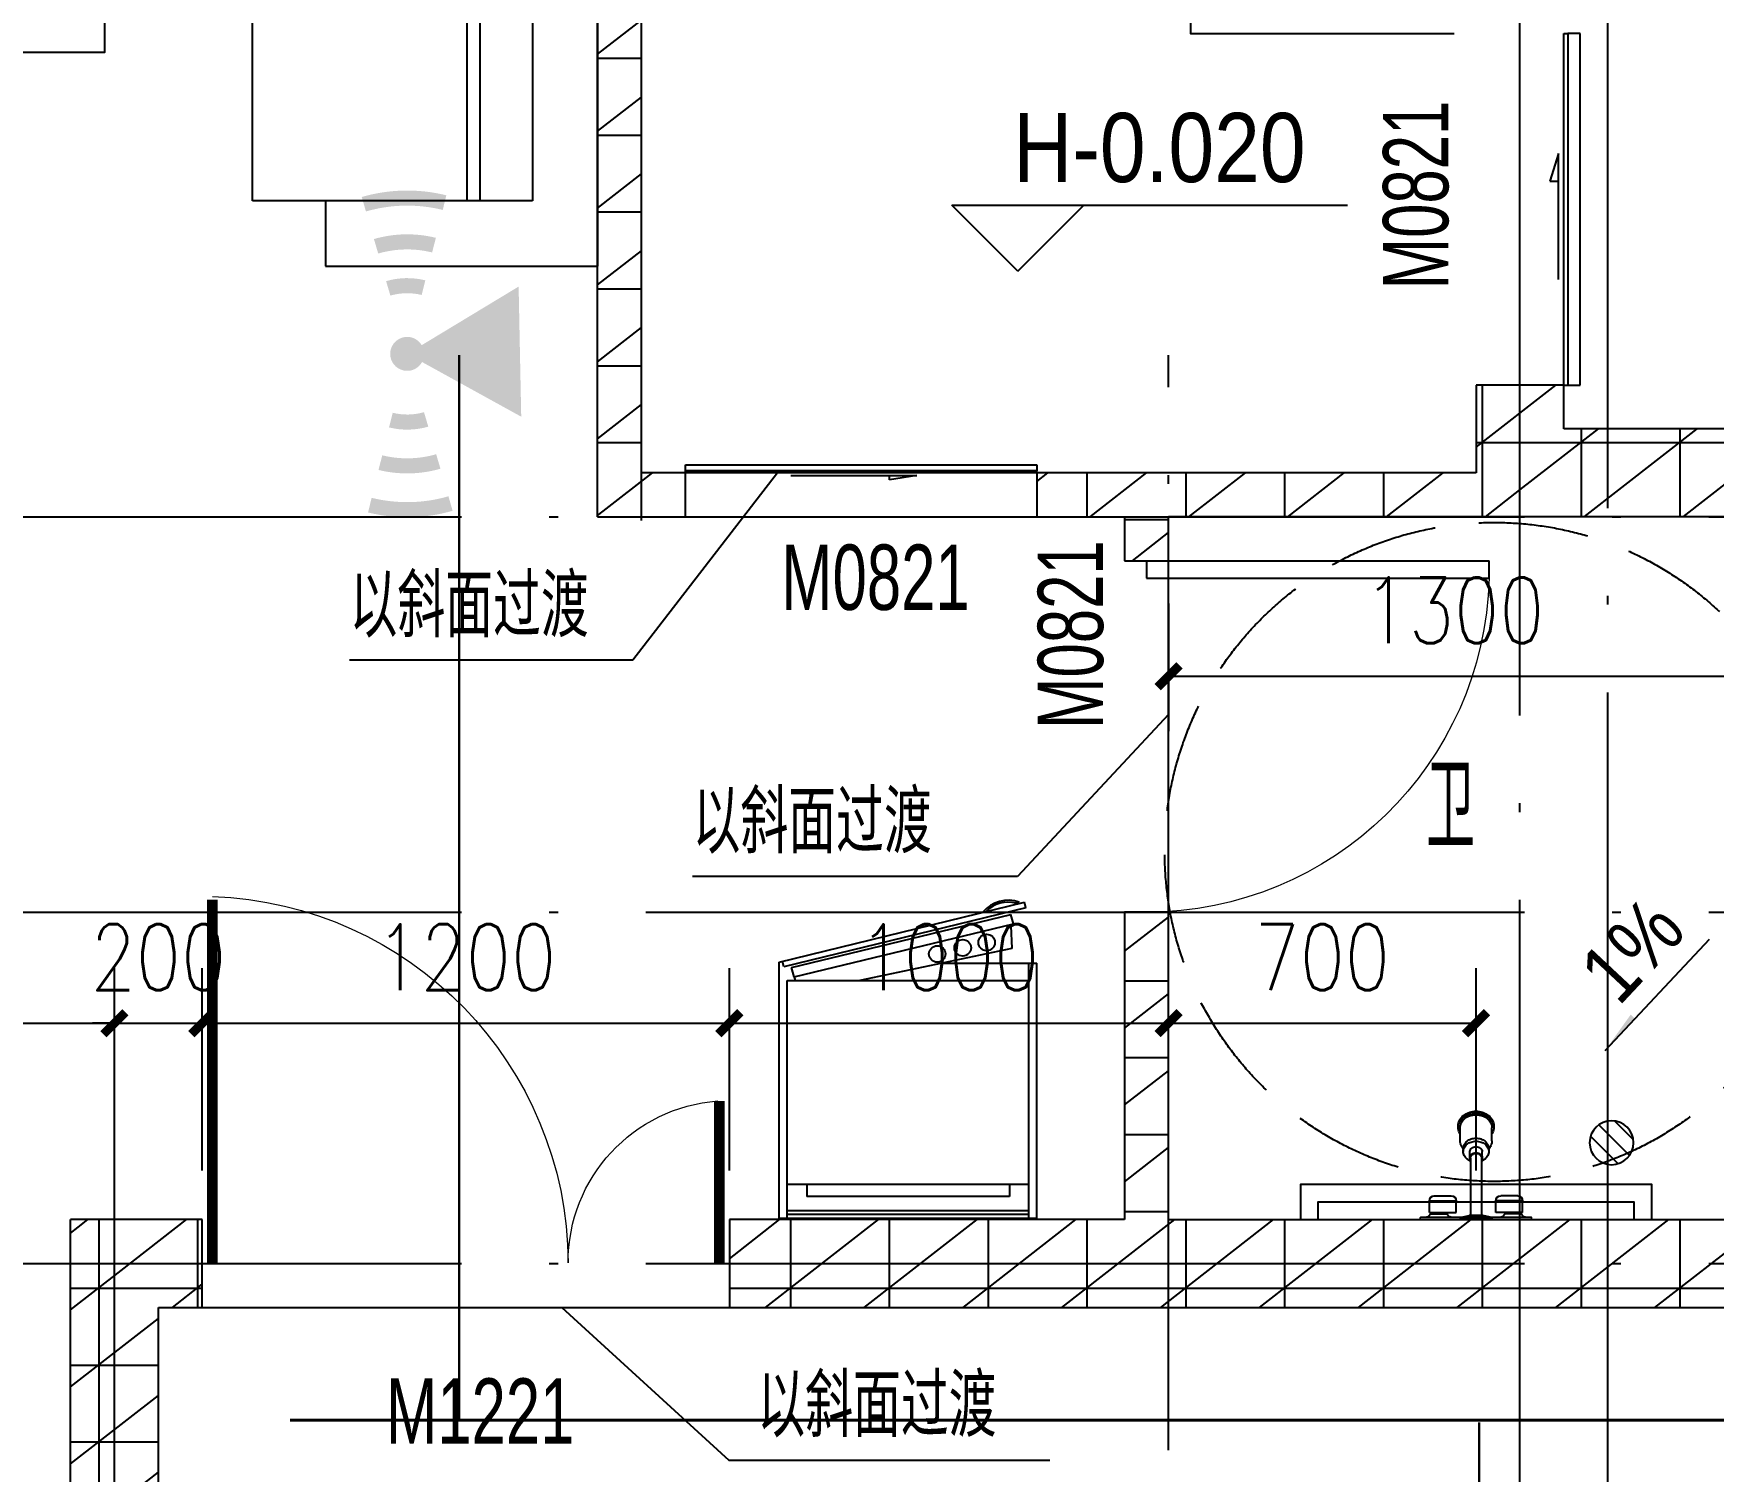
# Model space of a CAD drawing. Extents: x 718358 to 1668613, y -348838 to -159582.
# Drawn here: x 774051 to 777876, y -327667 to -324394 of the extents above; entities that cross this region are included whole.
import ezdxf

# ---------------------------------------------------------------- set-up
doc = ezdxf.new("R2010")
doc.units = 0
doc.header["$LTSCALE"] = 1000
doc.linetypes.add('DASH', pattern=[0.35, 0.25, -0.1])
doc.linetypes.add('DOTE', pattern=[2.42, 2, -0.2, 0.02, -0.2])
for name, color, linetype in [('AP', 7, 'Continuous'), ('变更', 6, 'Continuous'), ('家电', 232, 'Continuous'), ('建-厨卫用具', 66, 'Continuous'), ('建-墙体', 2, 'Continuous'), ('建-家具', 251, 'Continuous'), ('建-尺寸', 73, 'Continuous'), ('建-影线', 8, 'Continuous'), ('建-房间名', 7, 'Continuous'), ('建-标高', 3, 'Continuous'), ('建-空调及空调洞', 70, 'Continuous'), ('建-符号', 3, 'Continuous'), ('建-轴网', 14, 'DOTE'), ('建-门窗', 4, 'Continuous'), ('建-门窗-编号', 7, 'Continuous')]:
    doc.layers.add(name, color=color, linetype=linetype)
doc.styles.add('_TCH_DIM', font='gt单线西文.shx', dxfattribs={"width": 0.8, "bigfont": 'gt单线中文.shx'})
doc.styles.add('_TCH_WINDOW', font='gt单线西文.shx', dxfattribs={"height": 3.5, "bigfont": 'gt单线中文.shx'})
doc.styles.add('DIM_FONT', font='SIMPLEX.shx', dxfattribs={"width": 0.8, "bigfont": 'GBCBIG.shx'})
doc.dimstyles.new('DIMN50', dxfattribs={"dimscale": 0.5, "dimtxt": 300, "dimasz": 100, "dimexe": 250, "dimexo": 300, "dimgap": 150, "dimtad": 1, "dimdec": 0, "dimzin": 0, "dimdsep": 46, "dimtxsty": 'DIM_FONT', "dimblk": 'ARCHTICK', "dimcen": 0.09, "dimdle": 1, "dimclrt": 7, "dimazin": 2, "dimtfac": 1, "dimtdec": 0, "dimtix": 1, "dimtmove": 2, "dimatfit": 3, "dimldrblk": 'ARCHTICK', "dimfxl": 1, "dimtolj": 1, "dimtzin": 0, "dimarcsym": 0})
pattern_1 = [(0, (0, 0), (0, 175), []), (37.875, (200, 0), (-84.807639, 109.038328), []), (90, (200, 0), (-225, 1e-14), [])]

# ---------------------------------------------------------------- blocks, each defined once
blk = doc.blocks.new('A$C0934417F')
at = {"layer": '建-家具'}
for p, q in [((150, -621.1), (150, 0)), ((2117.7, -619.3), (2117.7, 0)), ((298.4, -148.4), (1969.3, -148.4)), ((298.4, -148.4), (298.4, -785.5)), ((1969.3, -148.4), (1969.3, -785.5)), ((1969.3, -267.3), (298.4, -267.3)), ((845.3, -267.3), (845.3, -785.5)), ((1405.5, -785.5), (1405.5, -267.3)), ((1969.3, -297), (298.4, -297)), ((298.4, -621.1), (150, -621.1)), ((1969.3, -619.3), (2117.7, -619.3)), ((1969.3, -785.5), (298.4, -785.5))]:
    blk.add_line(p, q, dxfattribs=at)
blk.add_lwpolyline([(150, 0), (2117.7, 0)], dxfattribs=at)
blk.add_lwpolyline([(636.8, -1121.7), (636.8, -1821.7), (1630.9, -1821.7), (1630.9, -1121.7)], close=True, dxfattribs=at)
for radius in [152.9, 72.6]:
    blk.add_circle((1125.9, -1471.7), radius, dxfattribs=at)
blk = doc.blocks.new('bx')
at = {"layer": '建-厨卫用具', "ltscale": 0.6}
for p, q in [((-293.3, 0), (-293.3, -581.3)), ((-293.3, 0), (293.3, 0)), ((293.3, 0), (293.3, -583.8)), ((275, -541.6), (-275.4, -541.6)), ((-268.6, -707.1), (282.5, -572.8)), ((282.5, -572.8), (286, -585.8)), ((293.3, -583.8), (-265.1, -720)), ((-268.6, -707.1), (-265.1, -720))]:
    blk.add_line(p, q, dxfattribs=at)
at = {"layer": '建-厨卫用具', "color": 8, "ltscale": 0.6}
for p, q in [((-275.4, 0), (-275.4, -581.3)), ((275, 0), (275, -541.6)), ((-275.4, -8.9), (275, -8.9)), ((-275.4, -17.9), (275, -17.9)), ((-231.1, -50.5), (230.3, -50.5)), ((-231.1, -77.6), (-231.1, -50.5)), ((230.3, -77.6), (230.3, -50.5)), ((-275.4, -77.6), (275, -77.6)), ((259.3, -550.3), (-239.9, -670.6)), ((-236.5, -615.1), (109.9, -541.6)), ((265.1, -571.9), (-234.1, -692.2)), ((259.3, -550.3), (265.1, -571.9)), ((-77.4, -581.3), (-293.3, -581.3)), ((-233.8, -666.2), (-236.5, -615.1)), ((-239.9, -670.6), (-234.1, -692.2))]:
    blk.add_line(p, q, dxfattribs=at)
at = {"layer": '建-厨卫用具', "color": 147, "ltscale": 0.6}
for p, q in [((259.3, -550.3), (257, -541.6)), ((-253.3, -720), (-245.3, -717.9))]:
    blk.add_line(p, q, dxfattribs=at)
at = {"layer": '建-厨卫用具', "color": 8, "ltscale": 0.6}
for centre in [(-179.1, -628.5), (-124.7, -616.4), (-66.6, -602.3)]:
    blk.add_circle(centre, 18.8, dxfattribs=at)
at = {"layer": '建-厨卫用具', "ltscale": 0.6}
blk.add_arc((-227.7, -650), 74.6, 249.8756, 320.1244, dxfattribs=at)
at = {"layer": '建-厨卫用具', "color": 8, "ltscale": 0.6}
blk.add_arc((-227.7, -650), 70.1, 255.4644, 314.5356, dxfattribs=at)
blk = doc.blocks.new('wash04')
at = {"layer": '建-厨卫用具'}
for p, q in [((-5.5, 113.5), (-5.5, 28.3)), ((0, 115.5), (-4.6, 114.6)), ((0, 115.5), (0, 33)), ((-49.2, 86.4), (-49.2, 51.2)), ((-15.1, 96.2), (-39.3, 96.2)), ((-15.1, 96.2), (-15.1, 41.3)), ((-12.1, 93.5), (-15.1, 93.5)), ((-11.7, 94.4), (-7.5, 97.9)), ((-194.5, 36.9), (-190.5, 36.9)), ((-15.1, 41.3), (-39.3, 41.3)), ((-12.1, 60.5), (-15.1, 60.5)), ((-11.7, 59.6), (-7.5, 56.1)), ((-163, 33), (-190, 33)), ((-146.8, 26.4), (-140.8, 26.4)), ((-128.1, 12.7), (-140.8, 12.7)), ((-128.1, 11.3), (-8.8, 11.3)), ((-4.4, 33), (-8.8, 14.3)), ((-8.8, -14.3), (-8.8, 14.3)), ((-4.4, 33), (0, 33)), ((-4.4, -33), (-4.4, 33)), ((0, -33), (0, 33)), ((-163, -33), (-190, -33)), ((-146.8, -26.4), (-140.8, -26.4)), ((-128.1, -12.6), (-140.8, -12.6)), ((-128.1, -11.3), (-8.8, -11.3)), ((-4.4, -33), (-8.8, -14.3)), ((-5.5, -28.3), (-5.5, -113.5)), ((-4.4, -33), (0, -33)), ((0, -33), (0, -115.5)), ((-194.5, -36.8), (-190.5, -36.8)), ((-49.2, -86.3), (-49.2, -51.1)), ((-15.1, -41.2), (-39.3, -41.2)), ((-15.1, -96.2), (-15.1, -41.2)), ((-12.1, -60.5), (-15.1, -60.5)), ((-11.7, -59.6), (-7.5, -56.1)), ((-15.1, -96.2), (-39.3, -96.2)), ((-12.1, -93.5), (-15.1, -93.5)), ((-11.7, -94.4), (-7.5, -97.9)), ((0, -115.5), (-4.6, -114.5))]:
    blk.add_line(p, q, dxfattribs=at)
at = {"layer": '建-厨卫用具', "color": 8}
for p, q in [((-39.3, 96.2), (-39.3, 41.3)), ((-38.8, 96.2), (-38.8, 41.3)), ((-37.7, 96.2), (-37.7, 41.3)), ((-12.1, 93.5), (-12.1, 60.5)), ((-39.3, -96.2), (-39.3, -41.2)), ((-38.8, -96.2), (-38.8, -41.2)), ((-37.7, -96.2), (-37.7, -41.2)), ((-12.1, -93.5), (-12.1, -60.5))]:
    blk.add_line(p, q, dxfattribs=at)
at = {"layer": '建-厨卫用具'}
for centre, radius, start, end in [((-4.4, 113.5), 1.1, 101.3099, 180), ((-39.3, 86.4), 9.9, 90, 180), ((-11, 93.5), 1.1, 129.8056, 180), ((-11, 102.1), 5.5, 309.8056, 0), ((-194.5, 13.3), 23.5, 90, 117.509), ((-190.5, 13.3), 23.5, 90, 117.509), ((-190.5, 13.3), 23.5, 62.491, 90), ((-39.3, 51.2), 9.9, 180, 270), ((-11, 60.5), 1.1, 180, 230.1944), ((-11, 51.9), 5.5, 0, 50.1944), ((-184.4, 0), 40.2, 161.2577, 180), ((-184.4, 0), 40.2, 180, 198.7423), ((-190.8, 2.2), 33.4, 149.8929, 161.2577), ((-185.9, 2.7), 37.5, 141.5015, 161.7649), ((-173.6, 0), 46.2, 161.7649, 180), ((-173.6, 0), 46.2, 180, 198.2351), ((-181.9, 2.7), 37.5, 141.5015, 161.7649), ((-176.8, 0), 40.2, 161.2577, 180), ((-176.8, 0), 40.2, 180, 198.7423), ((-191.2, 6.9), 30.8, 117.509, 141.5015), ((-183.3, 2.2), 33.4, 140.6773, 161.2577), ((-187.1, 6.9), 30.8, 117.509, 141.5015), ((-187.4, 5.5), 28.1, 116.824, 140.6773), ((-190, 10.7), 22.3, 90, 116.824), ((-193.8, 6.9), 30.8, 58.0154, 62.491), ((-136.6, 0), 32.1, 161.2577, 180), ((-141.7, 1.7), 26.7, 140.6773, 161.2577), ((-163, 10.7), 22.3, 63.176, 90), ((-145, 4.4), 22.5, 116.824, 140.6773), ((-130.2, 0), 32.1, 161.2577, 180), ((-130.2, 0), 32.1, 180, 198.7423), ((-135.4, 1.7), 26.7, 140.6773, 161.2577), ((-138.7, 4.4), 22.5, 116.824, 140.6773), ((-147.1, 8.6), 17.8, 90, 116.824), ((-165.6, 5.5), 28.1, 47.966, 63.176), ((-135.7, 0), 15.4, 161.2577, 180), ((-135.7, 0), 15.4, 180, 198.7423), ((-138.2, 0.8), 12.8, 140.6773, 161.2577), ((-140.8, 8.6), 17.8, 90, 116.824), ((-139.8, 2.1), 10.8, 116.824, 140.6773), ((-147.1, 8.6), 17.8, 89.0775, 90), ((-140.8, 4.1), 8.55, 90, 116.824), ((-140.8, 8.6), 17.8, 63.176, 90), ((-123.1, 0), 15.4, 161.2577, 180), ((-125.6, 0.8), 12.8, 140.6773, 161.2577), ((-123.6, 0), 13.7, 161.2577, 180), ((-123.6, 0), 13.7, 180, 198.7423), ((-125.8, 0.7), 11.4, 140.6773, 161.2577), ((-127.1, 2.1), 10.8, 116.824, 140.6773), ((-127.2, 1.9), 9.6, 116.824, 140.6773), ((-142.8, 4.4), 22.5, 39.3227, 63.176), ((-128.1, 4.1), 8.55, 90, 116.824), ((-128.1, 3.7), 7.62, 90, 116.824), ((-128.1, 4.1), 8.55, 63.176, 90), ((-146.1, 1.7), 26.7, 20.9061, 39.3227), ((-129.1, 2.1), 10.8, 58.2231, 63.176), ((-190.8, -2.2), 33.4, 198.7423, 210.1071), ((-185.9, -2.7), 37.5, 198.2351, 218.4985), ((-181.9, -2.7), 37.5, 198.2351, 218.4985), ((-191.2, -6.9), 30.8, 218.4985, 242.491), ((-183.3, -2.2), 33.4, 198.7423, 219.3227), ((-210.5, -29.4), 1.7, 32.24, 179.2343), ((-187.1, -6.9), 30.8, 218.4985, 242.491), ((-187.4, -5.5), 28.1, 219.3227, 243.176), ((-194.5, -13.3), 23.5, 242.491, 270), ((-190.5, -13.3), 23.5, 242.491, 270), ((-190, -10.7), 22.3, 243.176, 270), ((-190.5, -13.3), 23.5, 270, 297.509), ((-193.8, -6.9), 30.8, 297.509, 301.9846), ((-136.6, 0), 32.1, 180, 198.7423), ((-141.7, -1.7), 26.7, 198.7423, 219.3227), ((-163, -10.7), 22.3, 270, 296.824), ((-145, -4.4), 22.5, 219.3227, 243.176), ((-135.4, -1.7), 26.7, 198.7423, 219.3227), ((-138.7, -4.4), 22.5, 219.3227, 243.176), ((-147.1, -8.6), 17.8, 243.176, 270), ((-165.6, -5.5), 28.1, 296.824, 312.034), ((-138.2, -0.8), 12.8, 198.7423, 219.3227), ((-140.8, -8.6), 17.8, 243.176, 270), ((-139.8, -2.1), 10.8, 219.3227, 243.176), ((-147.1, -8.6), 17.8, 270, 270.9225), ((-140.8, -4.1), 8.55, 243.176, 270), ((-140.8, -8.6), 17.8, 270, 296.824), ((-123.1, 0), 15.4, 180, 198.7423), ((-125.6, -0.8), 12.8, 198.7423, 219.3227), ((-125.8, -0.7), 11.4, 198.7423, 219.3227), ((-127.1, -2.1), 10.8, 219.3227, 243.176), ((-127.2, -1.9), 9.6, 219.3227, 243.176), ((-142.8, -4.4), 22.5, 296.824, 320.6773), ((-128.1, -4.1), 8.55, 243.176, 270), ((-128.1, -3.7), 7.62, 243.176, 270), ((-128.1, -4.1), 8.55, 270, 296.824), ((-146.1, -1.7), 26.7, 320.6773, 339.0939), ((-129.1, -2.1), 10.8, 296.824, 301.7769), ((-39.3, -51.1), 9.9, 90, 180), ((-11, -60.5), 1.1, 129.8056, 180), ((-11, -51.9), 5.5, 309.8056, 0), ((-39.3, -86.3), 9.9, 180, 270), ((-11, -93.5), 1.1, 180, 230.1944), ((-11, -102.1), 5.5, 0, 50.1944), ((-4.4, -113.5), 1.1, 180, 258.6901)]:
    blk.add_arc(centre, radius, start, end, dxfattribs=at)
at = {"layer": '建-厨卫用具', "color": 8}
for centre, radius, start, end in [((-177.6, 0), 46.2, 161.7649, 180), ((-177.6, 0), 46.2, 180, 198.2351), ((-221.5, 4.2), 2.39, 29.8338, 144.7935), ((-219.9, 14.7), 2.59, 217.5611, 319.1131), ((-215.8, 21.9), 1.91, 4.7667, 145.8586), ((-210.5, 29.4), 1.7, 180.7657, 327.76), ((-203.7, 27.2), 6.9, 74.9906, 120.7656), ((-221.5, -4.2), 2.39, 215.2065, 330.1662), ((-219.9, -14.7), 2.59, 40.8869, 142.4389), ((-215.8, -21.9), 1.91, 214.1414, 355.2333), ((-203.7, -27.2), 6.9, 239.2344, 285.0094)]:
    blk.add_arc(centre, radius, start, end, dxfattribs=at)
blk = doc.blocks.new('A$C28466982')
at = {"layer": '建-厨卫用具'}
h = blk.add_hatch(dxfattribs=at)
h.set_pattern_fill('ANSI31', color=256, scale=20, style=0)
h.set_pattern_definition([(45, (-61544.167, -20665.726), (-22.45064, 22.45064), [])])
edge = h.paths.add_edge_path()
edge.add_arc((50, 50), 50, 0, 360)
blk.add_circle((50, 50), 50, dxfattribs=at)
blk = doc.blocks.new('$DorLib2D$00000129')
at = {"color": 0, "linetype": 'Continuous'}
for p, q in [((-0.5, 0.545), (-0.5, 0.6866)), ((-0.5, 0.6866), (0.5, 0.6866)), ((0.5, 0.6866), (0.5, 0.545)), ((0.5, 0.545), (-0.5, 0.545)), ((-0.5, 0.5), (-0.5, 0.545)), ((0.5, 0.5), (0.5, 0.545)), ((-0.2, 0.4375), (0.1584, 0.4375)), ((0.1584, 0.4375), (0.0804, 0.3408)), ((0.0804, 0.3408), (0.0804, 0.4375))]:
    blk.add_line(p, q, dxfattribs=at)
blk = doc.blocks.new('$TCHSYS$DOOR2D')
for p, q in [((0.45, 0.975), (0.5, 0.975)), ((0.45, 0), (0.45, 0.975)), ((0.5, 0), (0.5, 0.975)), ((0.5, 0), (0.45, 0))]:
    blk.add_line(p, q)
at = {"lineweight": 13}
blk.add_arc((0.475, 0), 0.975, 91.4693, 180, dxfattribs=at)
blk = doc.blocks.new('$DorLib2D$00000025')
at = {"const_width": 0.02}
for points in [[(0.481, -0.0014), (0.481, 0.6906)], [(-0.481, 0.0014), (-0.481, 0.3084)]]:
    blk.add_lwpolyline(points, dxfattribs=at)
at = {"lineweight": 13}
for centre, radius, start, end in [((0.5046, -0.0019), 0.6987, 91.9397, 179.7238), ((-0.5008, 0.0026), 0.3067, 359.7899, 85.7508)]:
    blk.add_arc(centre, radius, start, end, dxfattribs=at)
blk = doc.blocks.new('_ArchTick')
at = {"color": 0, "linetype": 'ByBlock', "const_width": 0.4}
blk.add_lwpolyline([(-0.5, -0.5), (0.5, 0.5)], dxfattribs=at)
blk = doc.blocks.new('*D319')
at = {"layer": 'Defpoints', "color": 0, "transparency": 16777216}
for p in [(774235.2, -326646.5), (772035.2, -327132.2), (774235.2, -327132.2)]:
    blk.add_point(p, dxfattribs=at)
at = {"layer": '建-尺寸', "color": 0, "lineweight": -2, "transparency": 16777216}
for p, q in [((772035.2, -326982.2), (772035.2, -326521.5)), ((774235.2, -326982.2), (774235.2, -326521.5)), ((772034.7, -326646.5), (774235.7, -326646.5))]:
    blk.add_line(p, q, dxfattribs=at)
at = {"layer": '建-尺寸', "color": 0, "lineweight": -2, "transparency": 16777216, "xscale": 50, "yscale": 50, "zscale": 50, "rotation": 180}
blk.add_blockref('_ArchTick', (772035.2, -326646.5), dxfattribs=at)
at = {"layer": '建-尺寸', "color": 0, "lineweight": -2, "transparency": 16777216, "xscale": 50, "yscale": 50, "zscale": 50}
blk.add_blockref('_ArchTick', (774235.2, -326646.5), dxfattribs=at)
at = {"layer": '建-尺寸', "color": 7, "transparency": 16777216, "insert": (773135.2, -326496.5), "char_height": 150, "attachment_point": 5, "style": 'DIM_FONT'}
blk.add_mtext('\\A1;2200', dxfattribs=at)
blk = doc.blocks.new('*D320')
at = {"layer": 'Defpoints', "color": 0, "transparency": 16777216}
for p in [(774435.2, -326646.5), (774235.2, -327132.2), (774435.2, -327132.2)]:
    blk.add_point(p, dxfattribs=at)
at = {"layer": '建-尺寸', "color": 0, "lineweight": -2, "transparency": 16777216}
for p, q in [((774235.2, -326982.2), (774235.2, -326521.5)), ((774435.2, -326982.2), (774435.2, -326521.5)), ((774235.2, -326646.5), (774185.2, -326646.5)), ((774235.2, -326646.5), (774435.2, -326646.5)), ((774435.2, -326646.5), (774485.2, -326646.5))]:
    blk.add_line(p, q, dxfattribs=at)
at = {"layer": '建-尺寸', "color": 0, "lineweight": -2, "transparency": 16777216, "xscale": 50, "yscale": 50, "zscale": 50}
blk.add_blockref('_ArchTick', (774235.2, -326646.5), dxfattribs=at)
at = {"layer": '建-尺寸', "color": 0, "lineweight": -2, "transparency": 16777216, "xscale": 50, "yscale": 50, "zscale": 50, "rotation": 180}
blk.add_blockref('_ArchTick', (774435.2, -326646.5), dxfattribs=at)
at = {"layer": '建-尺寸', "color": 7, "transparency": 16777216, "insert": (774335.2, -326496.5), "char_height": 150, "attachment_point": 5, "style": 'DIM_FONT'}
blk.add_mtext('\\A1;200', dxfattribs=at)
blk = doc.blocks.new('*D321')
at = {"layer": 'Defpoints', "color": 0, "transparency": 16777216}
for p in [(775635.2, -326646.5), (774435.2, -327132.2), (775635.2, -327132.2)]:
    blk.add_point(p, dxfattribs=at)
at = {"layer": '建-尺寸', "color": 0, "lineweight": -2, "transparency": 16777216}
for p, q in [((774435.2, -326982.2), (774435.2, -326521.5)), ((775635.2, -326982.2), (775635.2, -326521.5)), ((774434.7, -326646.5), (775635.7, -326646.5))]:
    blk.add_line(p, q, dxfattribs=at)
at = {"layer": '建-尺寸', "color": 0, "lineweight": -2, "transparency": 16777216, "xscale": 50, "yscale": 50, "zscale": 50, "rotation": 180}
blk.add_blockref('_ArchTick', (774435.2, -326646.5), dxfattribs=at)
at = {"layer": '建-尺寸', "color": 0, "lineweight": -2, "transparency": 16777216, "xscale": 50, "yscale": 50, "zscale": 50}
blk.add_blockref('_ArchTick', (775635.2, -326646.5), dxfattribs=at)
at = {"layer": '建-尺寸', "color": 7, "transparency": 16777216, "insert": (775035.2, -326496.5), "char_height": 150, "attachment_point": 5, "style": 'DIM_FONT'}
blk.add_mtext('\\A1;1200', dxfattribs=at)
blk = doc.blocks.new('*D322')
at = {"layer": 'Defpoints', "color": 0, "transparency": 16777216}
for p in [(776635.2, -326646.5), (775635.2, -327132.2), (776635.2, -327132.2)]:
    blk.add_point(p, dxfattribs=at)
at = {"layer": '建-尺寸', "color": 0, "lineweight": -2, "transparency": 16777216}
for p, q in [((775635.2, -326982.2), (775635.2, -326521.5)), ((776635.2, -326982.2), (776635.2, -326521.5)), ((775634.7, -326646.5), (776635.7, -326646.5))]:
    blk.add_line(p, q, dxfattribs=at)
at = {"layer": '建-尺寸', "color": 0, "lineweight": -2, "transparency": 16777216, "xscale": 50, "yscale": 50, "zscale": 50, "rotation": 180}
blk.add_blockref('_ArchTick', (775635.2, -326646.5), dxfattribs=at)
at = {"layer": '建-尺寸', "color": 0, "lineweight": -2, "transparency": 16777216, "xscale": 50, "yscale": 50, "zscale": 50}
blk.add_blockref('_ArchTick', (776635.2, -326646.5), dxfattribs=at)
at = {"layer": '建-尺寸', "color": 7, "transparency": 16777216, "insert": (776135.2, -326496.5), "char_height": 150, "attachment_point": 5, "style": 'DIM_FONT'}
blk.add_mtext('\\A1;1000', dxfattribs=at)
blk = doc.blocks.new('*D323')
at = {"layer": 'Defpoints', "color": 0, "transparency": 16777216}
for p in [(777335.2, -326646.5), (776635.2, -327132.2), (777335.2, -327132.2)]:
    blk.add_point(p, dxfattribs=at)
at = {"layer": '建-尺寸', "color": 0, "lineweight": -2, "transparency": 16777216}
for p, q in [((776635.2, -326982.2), (776635.2, -326521.5)), ((777335.2, -326982.2), (777335.2, -326521.5)), ((776634.7, -326646.5), (777335.7, -326646.5))]:
    blk.add_line(p, q, dxfattribs=at)
at = {"layer": '建-尺寸', "color": 0, "lineweight": -2, "transparency": 16777216, "xscale": 50, "yscale": 50, "zscale": 50, "rotation": 180}
blk.add_blockref('_ArchTick', (776635.2, -326646.5), dxfattribs=at)
at = {"layer": '建-尺寸', "color": 0, "lineweight": -2, "transparency": 16777216, "xscale": 50, "yscale": 50, "zscale": 50}
blk.add_blockref('_ArchTick', (777335.2, -326646.5), dxfattribs=at)
at = {"layer": '建-尺寸', "color": 7, "transparency": 16777216, "insert": (776985.2, -326496.5), "char_height": 150, "attachment_point": 5, "style": 'DIM_FONT'}
blk.add_mtext('\\A1;700', dxfattribs=at)
blk = doc.blocks.new('*D333')
at = {"layer": 'Defpoints', "color": 0, "transparency": 16777216}
for p in [(776635.2, -325541), (777935.2, -325541), (777935.2, -325856.8)]:
    blk.add_point(p, dxfattribs=at)
at = {"layer": '建-尺寸', "color": 0, "lineweight": -2, "transparency": 16777216}
for p, q in [((776635.2, -325691), (776635.2, -325981.8)), ((777935.2, -325691), (777935.2, -325981.8)), ((776634.7, -325856.8), (777935.7, -325856.8))]:
    blk.add_line(p, q, dxfattribs=at)
at = {"layer": '建-尺寸', "color": 0, "lineweight": -2, "transparency": 16777216, "xscale": 50, "yscale": 50, "zscale": 50, "rotation": 180}
blk.add_blockref('_ArchTick', (776635.2, -325856.8), dxfattribs=at)
at = {"layer": '建-尺寸', "color": 0, "lineweight": -2, "transparency": 16777216, "xscale": 50, "yscale": 50, "zscale": 50}
blk.add_blockref('_ArchTick', (777935.2, -325856.8), dxfattribs=at)
at = {"layer": '建-尺寸', "color": 7, "transparency": 16777216, "insert": (777285.2, -325706.8), "char_height": 150, "attachment_point": 5, "style": 'DIM_FONT'}
blk.add_mtext('\\A1;1300', dxfattribs=at)
blk = doc.blocks.new('AP')
at = {"layer": 'AP', "true_color": 0xf8991e}
h = blk.add_hatch(color=30, dxfattribs=at)
h.paths.add_polyline_path([(-9.35, 2.5), (-10.7, 2.87, 0.131652), (-10.7, -2.87), (-9.35, -2.5, -0.131652)])
h.paths.add_polyline_path([(-13.27, 3.56), (-14.62, 3.92, 0.131652), (-14.62, -3.92), (-13.27, -3.56, -0.131652)])
h.paths.add_polyline_path([(6.78, 1.82), (5.43, 1.45, -0.131652), (5.43, -1.45), (6.78, -1.82, 0.131652)])
h.paths.add_polyline_path([(10.7, 2.87), (9.35, 2.5, -0.131652), (9.35, -2.5), (10.7, -2.87, 0.131652)])
h.paths.add_polyline_path([(14.62, 3.92), (13.27, 3.56, -0.131652), (13.27, -3.56), (14.62, -3.92, 0.131652)])
h.paths.add_polyline_path([(0.78, -1.36, -0.267949), (-0.78, -1.36), (-6.03, -10.45), (6.03, -10.45)])
h.paths.add_polyline_path([(0, 0), (-0.78, -1.36, 0.267949), (0.78, -1.36)])
h.paths.add_polyline_path([(0, 0), (-1.52, 0.41, 0.065543), (-1.57, 0, 0.065543), (-1.52, -0.41)])
h.paths.add_polyline_path([(0, 0), (-1.52, -0.41, 0.198912), (-0.78, -1.36)])
h.paths.add_polyline_path([(1.52, -0.41), (0, 0), (0.78, -1.36, 0.198912)])
h.paths.add_polyline_path([(1.52, 0.41), (0, 0), (1.52, -0.41, 0.065543), (1.57, 0, 0.065543)])
h.paths.add_polyline_path([(-1.52, 0.41), (0, 0), (1.52, 0.41, 0.767327)])
at = {"layer": 'AP'}
h = blk.add_hatch(color=5, dxfattribs=at)
h.set_gradient(color1=(248, 153, 30), color2=(242, 141, 7), one_color=1, tint=0.49, name='INVCYLINDER')
h.paths.add_polyline_path([(-5.43, 1.45), (-6.78, 1.82, 0.131652), (-6.78, -1.82), (-5.43, -1.45, -0.131652)])

msp = doc.modelspace()

# ---------------------------------------------------------------- hatches: boundary and pattern name
at = {"layer": '建-影线'}
h = msp.add_hatch(dxfattribs=at)
h.set_pattern_fill('空心砖', color=256, scale=50, style=0)
h.set_pattern_definition(pattern_1)
h.paths.add_polyline_path([(775335.2, -325493.8), (775435.2, -325393.8), (775435.2, -322793.8), (775401.9, -322727.1), (775335.2, -322793.8)])
h = msp.add_hatch(dxfattribs=at)
h.set_pattern_fill('空心砖', color=256, scale=50, style=0)
h.set_pattern_definition(pattern_1)
h.paths.add_polyline_path([(777535.2, -325293.8), (777535.2, -325193.8), (777335.2, -325193.8), (777335.2, -325393.8), (777435.2, -325393.8)])
h = msp.add_hatch(dxfattribs=at)
h.set_pattern_fill('空心砖', color=256, scale=50, style=0)
h.set_pattern_definition(pattern_1)
h.paths.add_polyline_path([(778935.2, -325493.8), (779135.2, -325293.8), (777535.2, -325293.8), (777435.2, -325393.8), (777435.2, -325493.8)])
h = msp.add_hatch(dxfattribs=at)
h.set_pattern_fill('空心砖', color=256, scale=50, style=0)
h.set_pattern_definition(pattern_1)
h.paths.add_polyline_path([(775335.2, -325493.8), (775535.2, -325493.8), (775535.2, -325393.8), (775435.2, -325393.8)])
h = msp.add_hatch(dxfattribs=at)
h.set_pattern_fill('空心砖', color=256, scale=50, style=0)
h.set_pattern_definition(pattern_1)
h.paths.add_polyline_path([(776635.2, -325393.8), (776335.2, -325393.8), (776335.2, -325493.8), (776535.2, -325493.8), (776601.9, -325460.5)])
h = msp.add_hatch(dxfattribs=at)
h.set_pattern_fill('空心砖', color=256, scale=50, style=0)
h.set_pattern_definition(pattern_1)
h.paths.add_polyline_path([(777435.2, -325393.8), (776635.2, -325393.8), (776601.9, -325460.5), (776635.2, -325493.8), (777435.2, -325493.8)])
h = msp.add_hatch(dxfattribs=at)
h.set_pattern_fill('空心砖', color=256, scale=50, style=0)
h.set_pattern_definition(pattern_1)
h.paths.add_polyline_path([(776535.2, -325493.8), (776535.2, -325593.8), (776635.2, -325593.8), (776635.2, -325493.8), (776601.9, -325460.5)])
h = msp.add_hatch(dxfattribs=at)
h.set_pattern_fill('空心砖', color=256, scale=50, style=0)
h.set_pattern_definition(pattern_1)
h.paths.add_polyline_path([(776635.2, -327093.8), (776635.2, -326393.8), (776535.2, -326393.8), (776535.2, -327093.8), (776601.9, -327160.5)])
h = msp.add_hatch(dxfattribs=at)
h.set_pattern_fill('空心砖', color=256, scale=50, style=0)
h.set_pattern_definition(pattern_1)
h.paths.add_polyline_path([(774235.2, -328660.5), (774335.2, -328593.8), (774335.2, -327293.8), (774135.2, -327093.8), (774135.2, -328593.8)])
h = msp.add_hatch(dxfattribs=at)
h.set_pattern_fill('空心砖', color=256, scale=50, style=0)
h.set_pattern_definition(pattern_1)
h.paths.add_polyline_path([(774335.2, -327293.8), (774435.2, -327293.8), (774435.2, -327093.8), (774135.2, -327093.8)])
h = msp.add_hatch(dxfattribs=at)
h.set_pattern_fill('空心砖', color=256, scale=50, style=0)
h.set_pattern_definition(pattern_1)
h.paths.add_polyline_path([(776535.2, -327093.8), (775635.2, -327093.8), (775635.2, -327293.8), (776635.2, -327293.8), (776601.9, -327160.5)])
h = msp.add_hatch(dxfattribs=at)
h.set_pattern_fill('空心砖', color=256, scale=50, style=0)
h.set_pattern_definition(pattern_1)
h.paths.add_polyline_path([(776601.9, -327160.5), (776635.2, -327293.8), (779135.2, -327293.8), (778935.2, -327093.8), (776635.2, -327093.8)])
at = {"layer": '建-符号'}
msp.add_hatch(color=256, dxfattribs=at).paths.add_polyline_path([(777628.8, -326709.2), (777697.1, -326636.3), (777687.4, -326627.1)])

# ---------------------------------------------------------------- linework, layer by layer
at = {"layer": '变更', "color": 1, "lineweight": 40}
msp.add_line((774635.5, -327550.1), (803999.5, -327550.1), dxfattribs=at)
at = {"layer": '建-厨卫用具'}
for points in [[(775435.2, -323393.8), (776685.2, -323393.8), (776685.2, -324393.8), (777285.2, -324393.8)], [(777735.2, -327093.8), (777735.2, -327013.8), (776935.2, -327013.8), (776935.2, -327093.8)], [(777695.2, -327093.8), (777695.2, -327053.8), (776975.2, -327053.8), (776975.2, -327093.8)]]:
    msp.add_lwpolyline(points, dxfattribs=at)
at = {"layer": '建-厨卫用具', "linetype": 'DASH'}
msp.add_circle((777376.4, -326256.7), 750, dxfattribs=at)
at = {"layer": '建-墙体'}
for p, q in [((775335.2, -325493.8), (775335.2, -322793.8)), ((775435.2, -325393.8), (775435.2, -322793.8)), ((777535.2, -325193.8), (777335.2, -325193.8)), ((777335.2, -325193.8), (777335.2, -325393.8)), ((777535.2, -325293.8), (777535.2, -325193.8)), ((779135.2, -325293.8), (777535.2, -325293.8)), ((775535.2, -325393.8), (775435.2, -325393.8)), ((775535.2, -325493.8), (775535.2, -325393.8)), ((776635.2, -325393.8), (776335.2, -325393.8)), ((776335.2, -325393.8), (776335.2, -325493.8)), ((777335.2, -325393.8), (776635.2, -325393.8)), ((775335.2, -325493.8), (775535.2, -325493.8)), ((776335.2, -325493.8), (776535.2, -325493.8)), ((776535.2, -325493.8), (776535.2, -325593.8)), ((777435.2, -325493.8), (776635.2, -325493.8)), ((776635.2, -325593.8), (776635.2, -325493.8)), ((778935.2, -325493.8), (777435.2, -325493.8)), ((776535.2, -325593.8), (776635.2, -325593.8)), ((776635.2, -326393.8), (776535.2, -326393.8)), ((776535.2, -326393.8), (776535.2, -327093.8)), ((776635.2, -327093.8), (776635.2, -326393.8)), ((774135.2, -328593.8), (774135.2, -327093.8)), ((774435.2, -327093.8), (774135.2, -327093.8)), ((774435.2, -327293.8), (774435.2, -327093.8)), ((776535.2, -327093.8), (775635.2, -327093.8)), ((775635.2, -327093.8), (775635.2, -327293.8)), ((776635.2, -327093.8), (778935.2, -327093.8)), ((774335.2, -328593.8), (774335.2, -327293.8)), ((774335.2, -327293.8), (774435.2, -327293.8)), ((775635.2, -327293.8), (776635.2, -327293.8)), ((776635.2, -327293.8), (779135.2, -327293.8))]:
    msp.add_line(p, q, dxfattribs=at)
at = {"layer": '建-墙体', "color": 1, "lineweight": 30}
for p, q in [((775019.8, -325125.5), (775019.8, -327550.1)), ((777342.5, -327555.7), (777342.5, -329351.5))]:
    msp.add_line(p, q, dxfattribs=at)
at = {"layer": '建-标高'}
for p, q in [((776291.9, -324934.4), (776141.9, -324784.4)), ((776141.9, -324784.4), (777042.9, -324784.4)), ((776291.9, -324934.4), (776441.9, -324784.4))]:
    msp.add_line(p, q, dxfattribs=at)
at = {"layer": '建-空调及空调洞'}
for p, q in [((775745, -325393.8), (775415.5, -325820.5)), ((775415.5, -325820.5), (774770.5, -325820.5)), ((776635.2, -325943.8), (776291, -326312.5)), ((776291, -326312.5), (775551.5, -326312.5)), ((775254, -327293.8), (775633.7, -327641.1)), ((775633.7, -327641.1), (776364.7, -327641.1))]:
    msp.add_line(p, q, dxfattribs=at)
at = {"layer": '建-符号'}
msp.add_lwpolyline([(777866.2, -326455.8), (777628.8, -326709.2)], dxfattribs=at)
at = {"layer": '建-轴网'}
for p, q in [((775435.2, -325502), (775435.2, -320193.8)), ((777435.2, -328366), (777435.2, -320193.8)), ((777635.2, -339993.8), (777635.2, -320193.8)), ((776635.2, -327618.8), (776635.2, -325125.6)), ((768185.2, -325493.8), (779433.1, -325493.8)), ((768185.2, -326393.8), (810335.2, -326393.8)), ((774235.2, -328972.2), (774235.2, -326928.7)), ((768185.2, -327193.8), (810335.2, -327193.8))]:
    msp.add_line(p, q, dxfattribs=at)
at = {"layer": '建-门窗'}
for p, q in [((777535.2, -325193.8), (777535.2, -324393.8)), ((776335.2, -325393.8), (775535.2, -325393.8)), ((776635.2, -326393.8), (776635.2, -325593.8)), ((774435.2, -327293.8), (775635.2, -327293.8))]:
    msp.add_line(p, q, dxfattribs=at)

# ---------------------------------------------------------------- block references
at = {"layer": '家电', "color": 2, "xscale": 24.56707959816823, "yscale": 24.56707959816823, "zscale": 24.56707959816823, "rotation": 91.14174606562034}
msp.add_blockref('AP', (774901.7, -325122.9), dxfattribs=at)
at = {"layer": '建-厨卫用具', "extrusion": (0, 0, -1), "xscale": -1, "zscale": -1, "rotation": 180.000050239243}
msp.add_blockref('bx', (-776041.9, -327091.3), dxfattribs=at)
at = {"layer": '建-厨卫用具', "xscale": -1.099999994039536, "yscale": 1.099999994039536, "zscale": 1.1, "rotation": 90}
msp.add_blockref('wash04', (777335.2, -327093.8), dxfattribs=at)
at = {"layer": '建-厨卫用具', "xscale": -1}
msp.add_blockref('A$C28466982', (777693.8, -326968.7), dxfattribs=at)
at = {"layer": '建-家具', "rotation": 270}
msp.add_blockref('A$C0934417F', (775335.2, -322805.4), dxfattribs=at)
at = {"layer": '建-门窗'}
ref = msp.add_blockref('$DorLib2D$00000129', (777435.2, -324793.8), dxfattribs=dict(at, xscale=800, yscale=-200, zscale=800, rotation=90))
ref.add_attrib('A', 'M0821', (777272.1, -324975.8), dxfattribs={"layer": '建-门窗-编号', "height": 148.75, "rotation": 90, "style": '_TCH_WINDOW', "width": 0.705882})
ref = msp.add_blockref('$DorLib2D$00000129', (775935.2, -325443.8), dxfattribs=dict(at, xscale=-800, yscale=-100, zscale=-800, rotation=180.0000000000167))
ref.add_attrib('A', 'M0821', (775753.2, -325705.7), dxfattribs={"layer": '建-门窗-编号', "height": 148.75, "style": '_TCH_WINDOW', "width": 0.705882})
ref = msp.add_blockref('$TCHSYS$DOOR2D', (776585.2, -325993.8), dxfattribs=dict(at, xscale=800, yscale=-800, zscale=800, rotation=90))
ref.add_attrib('A', 'M0821', (776486.1, -325976.6), dxfattribs={"layer": '建-门窗-编号', "height": 148.75, "rotation": 90, "style": '_TCH_WINDOW', "width": 0.705882})
ref = msp.add_blockref('$DorLib2D$00000025', (775035.2, -327193.8), dxfattribs=dict(at, xscale=-1200, yscale=1200, zscale=-1200))
ref.add_attrib('A', 'M1221', (774853.2, -327603.9), dxfattribs={"layer": '建-门窗-编号', "height": 148.75, "style": '_TCH_WINDOW', "width": 0.705882})

# ---------------------------------------------------------------- texts
at = {"layer": '建-房间名', "style": 'DIM_FONT', "width": 0.8}
msp.add_text('卫', height=192.9, dxfattribs=at).set_placement((777221.8, -326249.4))
at = {"layer": '建-标高', "style": '_TCH_DIM', "width": 0.888889}
msp.add_text('H-0.020', height=157.5, dxfattribs=at).set_placement((776281.2, -324731.9))
at = {"layer": '建-空调及空调洞', "style": '_TCH_DIM', "width": 0.8}
for p in [(774770.5, -325768), (775551.5, -326260), (775698.9, -327588.6)]:
    msp.add_text('以斜面过渡', height=143.31, dxfattribs=at).set_placement(p)
at = {"layer": '建-符号', "style": '_TCH_DIM', "width": 0.888889}
msp.add_text('1%', height=135, rotation=46.8703, dxfattribs=at).set_placement((777659.9, -326610.2))

# ---------------------------------------------------------------- dimensions: what is measured, and where the dimension line sits
at = {"layer": '建-尺寸'}
for p1, p2, distance, picture, middle in [((776635.2, -325541), (777935.2, -325541), -315.8, '*D333', (777285.2, -325706.8)), ((772035.2, -327132.2), (774235.2, -327132.2), 485.7, '*D319', (773135.2, -326496.5)), ((774235.2, -327132.2), (774435.2, -327132.2), 485.7, '*D320', (774335.2, -326496.5)), ((774435.2, -327132.2), (775635.2, -327132.2), 485.7, '*D321', (775035.2, -326496.5)), ((775635.2, -327132.2), (776635.2, -327132.2), 485.7, '*D322', (776135.2, -326496.5)), ((776635.2, -327132.2), (777335.2, -327132.2), 485.7, '*D323', (776985.2, -326496.5))]:
    dim = msp.add_aligned_dim(p1=p1, p2=p2, distance=distance, dimstyle='DIMN50', dxfattribs=at)
    dim.commit()
    dim.dimension.update_dxf_attribs({"geometry": picture, "text_midpoint": middle})

doc.saveas('drawing.dxf')
